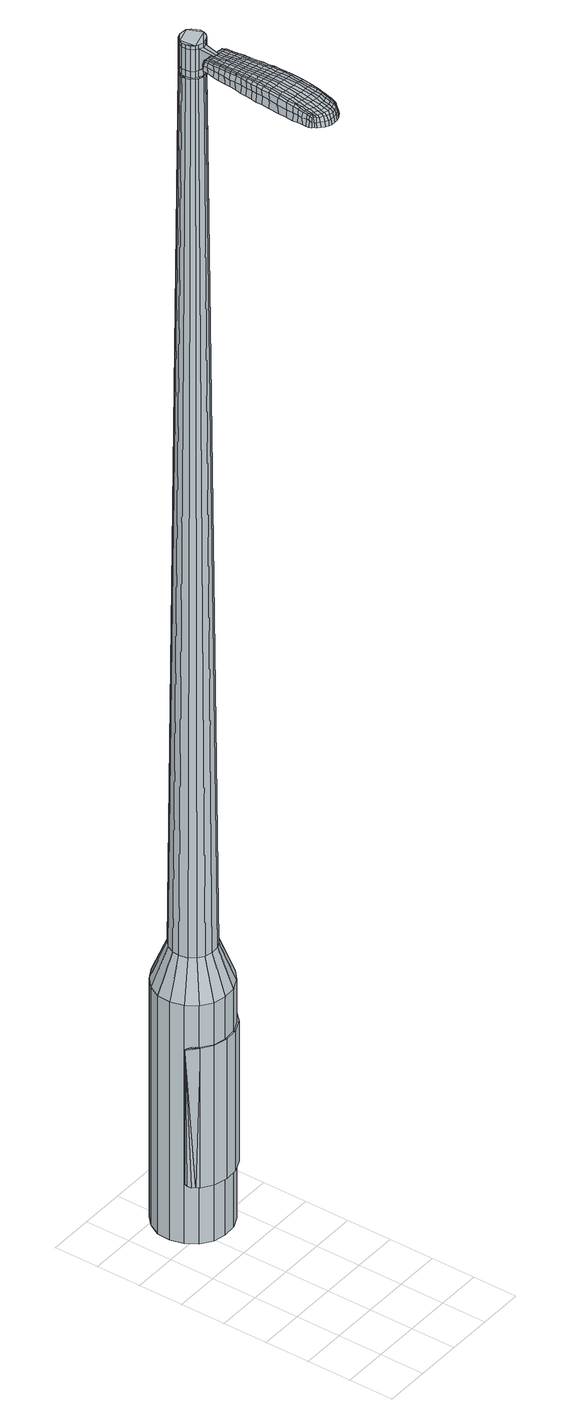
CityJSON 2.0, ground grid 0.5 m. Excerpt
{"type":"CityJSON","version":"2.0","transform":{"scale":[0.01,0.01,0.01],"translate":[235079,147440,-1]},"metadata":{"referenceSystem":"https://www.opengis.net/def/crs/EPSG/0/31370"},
"CityObjects":{
"object1":{"type":"GenericCityObject","attributes":{"cluster":369,"mean_distance_to_centroid":0.287,"new_centroid_x":235079.66,"new_centroid_y":147442.75,"mean_distance_to_camera":7.89,"H1":12.35,"H2":12.32,"Z_final":112.64,"cluster2":-1,"proj_x":235071.1,"proj_y":147441.95,"id_line":97660,"bearing_l":354.66,"distance":8.6,"orientation":"right","G_obj":264.66},"geometry":[{"type":"MultiSurface","lod":"2","boundaries":[[[0,1,2,3]],[[1,4,5,2]],[[4,6,7,5]],[[6,8,9,7]],[[8,10,11,9]],[[10,12,13,11]],[[12,14,15,13]],[[14,16,17,15]],[[16,18,19,17]],[[18,20,21,19]],[[20,22,23,21]],[[22,24,25,23]],[[24,26,27,25]],[[26,28,29,27]],[[28,30,31,29]],[[30,32,33,31]],[[32,34,35,33]],[[34,0,3,35]],[[36,37,38,39]],[[38,40,41,42]],[[41,43,42]],[[42,44,45,46]],[[45,47,46]],[[46,48,49,50]],[[49,51,50]],[[42,46,50,38]],[[50,52,39,38]],[[53,36,39]],[[2,5,7,35]],[[7,9,11,15]],[[11,13,15]],[[15,17,19,23]],[[19,21,23]],[[23,25,27,31]],[[27,29,31]],[[15,23,31,7]],[[31,33,35,7]],[[3,2,35]],[[1,0,54,55]],[[0,34,56,54]],[[34,32,57,56]],[[32,30,58,57]],[[30,28,59,58]],[[28,26,60,59]],[[26,24,61,60]],[[24,22,62,61]],[[22,20,63,62]],[[20,18,64,63]],[[18,16,65,64]],[[16,14,66,65]],[[14,12,67,66]],[[12,10,68,67]],[[10,8,69,68]],[[8,6,70,69]],[[6,4,71,70]],[[4,1,55,71]],[[55,54,72,73]],[[54,56,74,72]],[[56,57,75,74]],[[57,58,76,75]],[[58,59,77,76]],[[59,60,78,77]],[[60,61,79,78]],[[61,62,80,79]],[[62,63,81,80]],[[63,64,82,81]],[[64,65,83,82]],[[65,66,84,83]],[[66,67,85,84]],[[67,68,86,85]],[[68,69,87,86]],[[69,70,88,87]],[[70,71,89,88]],[[71,55,73,89]],[[90,91,92,93]],[[94,95,91,90]],[[96,97,95,94]],[[76,98,97,96]],[[77,99,98,76]],[[100,101,99,77]],[[79,102,101,100]],[[103,104,102,79]],[[105,106,104,103]],[[107,108,106,105]],[[109,110,108,107]],[[111,112,110,109]],[[113,114,112,111]],[[115,116,114,113]],[[87,117,116,115]],[[88,118,117,87]],[[119,120,118,88]],[[93,92,120,119]],[[121,122,123,124]],[[125,121,124,126]],[[127,125,126,128]],[[129,127,128,130]],[[131,129,130,132]],[[133,131,132,134]],[[135,133,134,136]],[[137,135,136,138]],[[139,137,138,140]],[[141,139,140,142]],[[143,141,142,144]],[[145,143,144,146]],[[147,145,146,148]],[[149,147,148,150]],[[151,149,150,152]],[[153,151,152,154]],[[73,72,90,93]],[[72,74,94,90]],[[74,75,96,94]],[[75,76,96]],[[78,100,77]],[[78,79,100]],[[80,103,79]],[[80,81,105,103]],[[81,82,107,105]],[[82,83,109,107]],[[83,84,111,109]],[[84,85,113,111]],[[85,86,115,113]],[[86,87,115]],[[89,119,88]],[[89,73,93,119]],[[155,156,92,91]],[[156,157,120,92]],[[157,118,120]],[[158,116,117]],[[158,159,114,116]],[[159,160,112,114]],[[160,161,110,112]],[[161,162,108,110]],[[162,163,106,108]],[[163,164,104,106]],[[164,102,104]],[[165,101,102]],[[165,99,101]],[[166,97,98]],[[166,167,95,97]],[[167,155,91,95]],[[39,52,153,168]],[[156,155,169,154]],[[53,39,168,122]],[[155,167,123,169]],[[36,53,122,121]],[[167,166,124,123]],[[37,36,121,125]],[[166,98,126,124]],[[38,37,125,127]],[[98,99,128,126]],[[40,38,127,129]],[[99,165,130,128]],[[41,40,129,131]],[[165,102,132,130]],[[43,41,131,133]],[[102,164,134,132]],[[42,43,133,135]],[[164,163,136,134]],[[44,42,135,137]],[[163,162,138,136]],[[45,44,137,139]],[[162,161,140,138]],[[47,45,139,141]],[[161,160,142,140]],[[46,47,141,143]],[[160,159,144,142]],[[48,46,143,145]],[[159,158,146,144]],[[49,48,145,147]],[[158,117,148,146]],[[51,49,147,149]],[[117,118,150,148]],[[50,51,149,151]],[[118,157,152,150]],[[52,50,151,153]],[[157,156,154,152]],[[153,154,170,171]],[[154,169,172,170]],[[169,123,173,172]],[[123,122,174,173]],[[122,168,175,174]],[[168,153,171,175]],[[176,177,178,179]],[[180,176,179,181]],[[176,180,182,183]],[[177,176,183,184]],[[185,186,187,188]],[[189,185,188,190]],[[185,189,191,192]],[[186,185,192,193]],[[194,195,196,197]],[[198,194,197,199]],[[194,198,200,201]],[[195,194,201,202]],[[203,204,205,206]],[[207,203,206,208]],[[203,207,209,210]],[[204,203,210,211]],[[212,213,214,215]],[[216,212,215,217]],[[212,216,218,219]],[[213,212,219,220]],[[221,222,223,224]],[[225,221,224,226]],[[221,225,227,228]],[[222,221,228,229]],[[230,231,232,233]],[[222,230,233,223]],[[230,222,229,234]],[[231,230,234,235]],[[236,237,238,239]],[[231,236,239,232]],[[236,231,235,240]],[[237,236,240,241]],[[242,180,181,243]],[[237,242,243,238]],[[242,237,241,244]],[[180,242,244,182]],[[245,246,247,248]],[[249,245,248,250]],[[245,249,251,252]],[[246,245,252,253]],[[254,255,256,257]],[[246,254,257,247]],[[254,246,253,258]],[[255,254,258,259]],[[260,261,262,263]],[[255,260,263,256]],[[260,255,259,264]],[[261,260,264,265]],[[266,267,268,269]],[[261,266,269,262]],[[266,261,265,270]],[[267,266,270,271]],[[272,177,184,273]],[[267,272,273,268]],[[272,267,271,274]],[[177,272,274,178]],[[275,276,277,278]],[[279,275,278,280]],[[275,279,281,282]],[[276,275,282,283]],[[284,285,286,287]],[[276,284,287,277]],[[284,276,283,288]],[[285,284,288,289]],[[290,291,292,293]],[[285,290,293,286]],[[290,285,289,294]],[[291,290,294,295]],[[296,189,190,297]],[[291,296,297,292]],[[296,291,295,298]],[[189,296,298,191]],[[299,300,301,302]],[[303,299,302,304]],[[299,303,305,306]],[[300,299,306,307]],[[308,309,310,311]],[[300,308,311,301]],[[308,300,307,312]],[[309,308,312,313]],[[314,315,316,317]],[[309,314,317,310]],[[314,309,313,318]],[[315,314,318,319]],[[320,321,322,323]],[[315,320,323,316]],[[320,315,319,324]],[[321,320,324,325]],[[326,186,193,327]],[[321,326,327,322]],[[326,321,325,328]],[[186,326,328,187]],[[329,215,214,330]],[[331,329,330,332]],[[329,331,333,334]],[[215,329,334,217]],[[335,331,332,336]],[[337,335,336,338]],[[335,337,339,340]],[[331,335,340,333]],[[341,337,338,342]],[[343,341,342,344]],[[341,343,345,346]],[[337,341,346,339]],[[347,343,344,348]],[[349,347,348,350]],[[347,349,351,352]],[[343,347,352,345]],[[353,349,350,354]],[[204,353,354,205]],[[353,204,211,355]],[[349,353,355,351]],[[356,357,202,201]],[[358,356,201,200]],[[356,358,359,360]],[[357,356,360,361]],[[362,363,361,360]],[[364,362,360,359]],[[362,364,365,366]],[[363,362,366,367]],[[368,369,367,366]],[[370,368,366,365]],[[368,370,371,372]],[[369,368,372,373]],[[374,375,373,372]],[[376,374,372,371]],[[374,376,209,207]],[[375,374,207,208]],[[377,378,379,380]],[[279,377,380,281]],[[377,279,280,381]],[[378,377,381,382]],[[383,198,199,384]],[[378,383,384,379]],[[383,378,382,385]],[[198,383,385,200]],[[386,387,388,389]],[[225,386,389,227]],[[386,225,226,390]],[[387,386,390,391]],[[392,393,394,395]],[[387,392,395,388]],[[392,387,391,396]],[[393,392,396,397]],[[398,195,202,399]],[[393,398,399,394]],[[398,393,397,400]],[[195,398,400,196]],[[401,402,403,404]],[[183,401,404,184]],[[401,183,182,405]],[[402,401,405,406]],[[407,408,409,410]],[[402,407,410,403]],[[407,402,406,411]],[[408,407,411,412]],[[413,206,205,414]],[[408,413,414,409]],[[413,408,412,415]],[[206,413,415,208]],[[416,417,418,419]],[[188,416,419,190]],[[416,188,187,420]],[[417,416,420,421]],[[422,210,209,423]],[[417,422,423,418]],[[422,417,421,424]],[[210,422,424,211]],[[425,426,427,428]],[[303,425,428,305]],[[425,303,304,429]],[[426,425,429,430]],[[431,216,217,432]],[[426,431,432,427]],[[431,426,430,433]],[[216,431,433,218]],[[434,435,436,437]],[[249,434,437,251]],[[434,249,250,438]],[[435,434,438,439]],[[440,441,442,443]],[[435,440,443,436]],[[440,435,439,444]],[[441,440,444,445]],[[446,213,220,447]],[[441,446,447,442]],[[446,441,445,448]],[[213,446,448,214]],[[449,450,439,438]],[[248,449,438,250]],[[449,248,247,451]],[[450,449,451,452]],[[453,454,445,444]],[[450,453,444,439]],[[453,450,452,455]],[[454,453,455,456]],[[457,330,214,448]],[[454,457,448,445]],[[457,454,456,458]],[[330,457,458,332]],[[459,460,461,462]],[[306,459,462,307]],[[459,306,305,428]],[[460,459,428,427]],[[463,334,333,464]],[[460,463,464,461]],[[463,460,427,432]],[[334,463,432,217]],[[465,466,452,451]],[[257,465,451,247]],[[465,257,256,467]],[[466,465,467,468]],[[469,470,456,455]],[[466,469,455,452]],[[469,466,468,471]],[[470,469,471,472]],[[473,336,332,458]],[[470,473,458,456]],[[473,470,472,474]],[[336,473,474,338]],[[475,476,477,478]],[[312,475,478,313]],[[475,312,307,462]],[[476,475,462,461]],[[479,340,339,480]],[[476,479,480,477]],[[479,476,461,464]],[[340,479,464,333]],[[481,482,468,467]],[[263,481,467,256]],[[481,263,262,483]],[[482,481,483,484]],[[485,486,472,471]],[[482,485,471,468]],[[485,482,484,487]],[[486,485,487,488]],[[489,342,338,474]],[[486,489,474,472]],[[489,486,488,490]],[[342,489,490,344]],[[491,492,493,494]],[[318,491,494,319]],[[491,318,313,478]],[[492,491,478,477]],[[495,346,345,496]],[[492,495,496,493]],[[495,492,477,480]],[[346,495,480,339]],[[497,498,484,483]],[[269,497,483,262]],[[497,269,268,499]],[[498,497,499,500]],[[501,502,488,487]],[[498,501,487,484]],[[501,498,500,503]],[[502,501,503,504]],[[505,348,344,490]],[[502,505,490,488]],[[505,502,504,506]],[[348,505,506,350]],[[507,508,509,510]],[[324,507,510,325]],[[507,324,319,494]],[[508,507,494,493]],[[511,352,351,512]],[[508,511,512,509]],[[511,508,493,496]],[[352,511,496,345]],[[513,514,500,499]],[[273,513,499,268]],[[513,273,184,404]],[[514,513,404,403]],[[515,516,504,503]],[[514,515,503,500]],[[515,514,403,410]],[[516,515,410,409]],[[517,354,350,506]],[[516,517,506,504]],[[517,516,409,414]],[[354,517,414,205]],[[518,519,421,420]],[[328,518,420,187]],[[518,328,325,510]],[[519,518,510,509]],[[520,355,211,424]],[[519,520,424,421]],[[520,519,509,512]],[[355,520,512,351]],[[521,522,382,381]],[[278,521,381,280]],[[521,278,277,523]],[[522,521,523,524]],[[525,358,200,385]],[[522,525,385,382]],[[525,522,524,526]],[[358,525,526,359]],[[527,528,529,530]],[[228,527,530,229]],[[527,228,227,389]],[[528,527,389,388]],[[531,532,533,534]],[[528,531,534,529]],[[531,528,388,395]],[[532,531,395,394]],[[535,357,361,536]],[[532,535,536,533]],[[535,532,394,399]],[[357,535,399,202]],[[537,538,524,523]],[[287,537,523,277]],[[537,287,286,539]],[[538,537,539,540]],[[541,364,359,526]],[[538,541,526,524]],[[541,538,540,542]],[[364,541,542,365]],[[543,544,545,546]],[[234,543,546,235]],[[543,234,229,530]],[[544,543,530,529]],[[547,548,549,550]],[[544,547,550,545]],[[547,544,529,534]],[[548,547,534,533]],[[551,363,367,552]],[[548,551,552,549]],[[551,548,533,536]],[[363,551,536,361]],[[553,554,540,539]],[[293,553,539,286]],[[553,293,292,555]],[[554,553,555,556]],[[557,370,365,542]],[[554,557,542,540]],[[557,554,556,558]],[[370,557,558,371]],[[559,560,561,562]],[[240,559,562,241]],[[559,240,235,546]],[[560,559,546,545]],[[563,564,565,566]],[[560,563,566,561]],[[563,560,545,550]],[[564,563,550,549]],[[567,369,373,568]],[[564,567,568,565]],[[567,564,549,552]],[[369,567,552,367]],[[569,570,556,555]],[[297,569,555,292]],[[569,297,190,419]],[[570,569,419,418]],[[571,376,371,558]],[[570,571,558,556]],[[571,570,418,423]],[[376,571,423,209]],[[572,573,406,405]],[[244,572,405,182]],[[572,244,241,562]],[[573,572,562,561]],[[574,575,412,411]],[[573,574,411,406]],[[574,573,561,566]],[[575,574,566,565]],[[576,375,208,415]],[[575,576,415,412]],[[576,575,565,568]],[[375,576,568,373]],[[577,578,579,580]],[[580,579,581,582]],[[583,581,579,584]],[[584,579,578,585]],[[586,587,588,589]],[[589,588,590,591]],[[592,590,588,593]],[[593,588,587,594]],[[595,596,597,598]],[[598,597,599,600]],[[601,599,597,602]],[[602,597,596,603]],[[604,605,606,607]],[[607,606,608,609]],[[610,608,606,611]],[[611,606,605,612]],[[613,614,615,616]],[[616,615,617,618]],[[619,617,615,620]],[[620,615,614,621]],[[622,623,624,625]],[[625,624,626,627]],[[628,626,624,629]],[[629,624,623,630]],[[631,632,633,634]],[[634,633,623,622]],[[630,623,633,635]],[[635,633,632,636]],[[637,638,639,640]],[[640,639,632,631]],[[636,632,639,641]],[[641,639,638,642]],[[582,581,643,644]],[[644,643,638,637]],[[642,638,643,645]],[[645,643,581,583]],[[646,647,648,649]],[[649,648,650,651]],[[652,650,648,653]],[[653,648,647,654]],[[655,656,657,658]],[[658,657,647,646]],[[654,647,657,659]],[[659,657,656,660]],[[661,662,663,664]],[[664,663,656,655]],[[660,656,663,665]],[[665,663,662,666]],[[667,668,669,670]],[[670,669,662,661]],[[666,662,669,671]],[[671,669,668,672]],[[585,578,673,674]],[[674,673,668,667]],[[672,668,673,675]],[[675,673,578,577]],[[676,677,678,679]],[[679,678,680,681]],[[682,680,678,683]],[[683,678,677,684]],[[685,686,687,688]],[[688,687,677,676]],[[684,677,687,689]],[[689,687,686,690]],[[691,692,693,694]],[[694,693,686,685]],[[690,686,693,695]],[[695,693,692,696]],[[591,590,697,698]],[[698,697,692,691]],[[696,692,697,699]],[[699,697,590,592]],[[700,701,702,703]],[[703,702,704,705]],[[706,704,702,707]],[[707,702,701,708]],[[709,710,711,712]],[[712,711,701,700]],[[708,701,711,713]],[[713,711,710,714]],[[715,716,717,718]],[[718,717,710,709]],[[714,710,717,719]],[[719,717,716,720]],[[721,722,723,724]],[[724,723,716,715]],[[720,716,723,725]],[[725,723,722,726]],[[594,587,727,728]],[[728,727,722,721]],[[726,722,727,729]],[[729,727,587,586]],[[613,616,730,731]],[[731,730,732,733]],[[734,732,730,735]],[[735,730,616,618]],[[733,732,736,737]],[[737,736,738,739]],[[740,738,736,741]],[[741,736,732,734]],[[739,738,742,743]],[[743,742,744,745]],[[746,744,742,747]],[[747,742,738,740]],[[745,744,748,749]],[[749,748,750,751]],[[752,750,748,753]],[[753,748,744,746]],[[751,750,754,755]],[[755,754,605,604]],[[612,605,754,756]],[[756,754,750,752]],[[603,757,758,602]],[[602,758,759,601]],[[760,759,758,761]],[[761,758,757,762]],[[762,763,764,761]],[[761,764,765,760]],[[766,765,764,767]],[[767,764,763,768]],[[768,769,770,767]],[[767,770,771,766]],[[772,771,770,773]],[[773,770,769,774]],[[774,775,776,773]],[[773,776,777,772]],[[610,777,776,608]],[[608,776,775,609]],[[778,779,780,781]],[[781,780,680,682]],[[681,680,780,782]],[[782,780,779,783]],[[600,599,784,785]],[[785,784,779,778]],[[783,779,784,786]],[[786,784,599,601]],[[787,788,789,790]],[[790,789,626,628]],[[627,626,789,791]],[[791,789,788,792]],[[793,794,795,796]],[[796,795,788,787]],[[792,788,795,797]],[[797,795,794,798]],[[603,596,799,800]],[[800,799,794,793]],[[798,794,799,801]],[[801,799,596,595]],[[802,803,804,805]],[[805,804,584,585]],[[583,584,804,806]],[[806,804,803,807]],[[808,809,810,811]],[[811,810,803,802]],[[807,803,810,812]],[[812,810,809,813]],[[604,607,814,815]],[[815,814,809,808]],[[813,809,814,816]],[[816,814,607,609]],[[817,818,819,820]],[[820,819,589,591]],[[586,589,819,821]],[[821,819,818,822]],[[610,611,823,824]],[[824,823,818,817]],[[822,818,823,825]],[[825,823,611,612]],[[826,827,828,829]],[[829,828,704,706]],[[705,704,828,830]],[[830,828,827,831]],[[618,617,832,833]],[[833,832,827,826]],[[831,827,832,834]],[[834,832,617,619]],[[835,836,837,652]],[[837,650,652]],[[651,650,837,838]],[[837,836,838]],[[839,840,841,842]],[[842,841,836,835]],[[838,836,841,843]],[[843,841,840,844]],[[621,614,845,846]],[[846,845,840,839]],[[844,840,845,847]],[[847,845,614,613]],[[848,849,838]],[[838,849,649,651]],[[646,649,849,850]],[[850,849,848,851]],[[844,852,853,843]],[[843,853,848,838]],[[851,848,853,854]],[[854,853,852,855]],[[613,731,856,847]],[[847,856,852,844]],[[855,852,856,857]],[[857,856,731,733]],[[858,859,860,861]],[[861,860,707,708]],[[706,707,860,829]],[[829,860,859,826]],[[734,735,862,863]],[[863,862,859,858]],[[826,859,862,833]],[[833,862,735,618]],[[851,864,865,850]],[[850,865,658,646]],[[655,658,865,866]],[[866,865,864,867]],[[855,868,869,854]],[[854,869,864,851]],[[867,864,869,870]],[[870,869,868,871]],[[733,737,872,857]],[[857,872,868,855]],[[871,868,872,873]],[[873,872,737,739]],[[874,875,876,877]],[[877,876,713,714]],[[708,713,876,861]],[[861,876,875,858]],[[740,741,878,879]],[[879,878,875,874]],[[858,875,878,863]],[[863,878,741,734]],[[867,880,881,866]],[[866,881,664,655]],[[661,664,881,882]],[[882,881,880,883]],[[871,884,885,870]],[[870,885,880,867]],[[883,880,885,886]],[[886,885,884,887]],[[739,743,888,873]],[[873,888,884,871]],[[887,884,888,889]],[[889,888,743,745]],[[890,891,892,893]],[[893,892,719,720]],[[714,719,892,877]],[[877,892,891,874]],[[746,747,894,895]],[[895,894,891,890]],[[874,891,894,879]],[[879,894,747,740]],[[883,896,897,882]],[[882,897,670,661]],[[667,670,897,898]],[[898,897,896,899]],[[887,900,901,886]],[[886,901,896,883]],[[899,896,901,902]],[[902,901,900,903]],[[745,749,904,889]],[[889,904,900,887]],[[903,900,904,905]],[[905,904,749,751]],[[906,907,908,909]],[[909,908,725,726]],[[720,725,908,893]],[[893,908,907,890]],[[752,753,910,911]],[[911,910,907,906]],[[890,907,910,895]],[[895,910,753,746]],[[899,912,913,898]],[[898,913,674,667]],[[585,674,913,805]],[[805,913,912,802]],[[903,914,915,902]],[[902,915,912,899]],[[802,912,915,811]],[[811,915,914,808]],[[751,755,916,905]],[[905,916,914,903]],[[808,914,916,815]],[[815,916,755,604]],[[822,917,918,821]],[[821,918,729,586]],[[726,729,918,909]],[[909,918,917,906]],[[612,756,919,825]],[[825,919,917,822]],[[906,917,919,911]],[[911,919,756,752]],[[783,920,921,782]],[[782,921,679,681]],[[676,679,921,922]],[[922,921,920,923]],[[601,759,924,786]],[[786,924,920,783]],[[923,920,924,925]],[[925,924,759,760]],[[926,927,928,929]],[[929,928,629,630]],[[628,629,928,790]],[[790,928,927,787]],[[930,931,932,933]],[[933,932,927,926]],[[787,927,932,796]],[[796,932,931,793]],[[762,757,934,935]],[[935,934,931,930]],[[793,931,934,800]],[[800,934,757,603]],[[923,936,937,922]],[[922,937,688,676]],[[685,688,937,938]],[[938,937,936,939]],[[760,765,940,925]],[[925,940,936,923]],[[939,936,940,941]],[[941,940,765,766]],[[942,943,944,945]],[[945,944,635,636]],[[630,635,944,929]],[[929,944,943,926]],[[946,947,948,949]],[[949,948,943,942]],[[926,943,948,933]],[[933,948,947,930]],[[768,763,950,951]],[[951,950,947,946]],[[930,947,950,935]],[[935,950,763,762]],[[939,952,953,938]],[[938,953,694,685]],[[691,694,953,954]],[[954,953,952,955]],[[766,771,956,941]],[[941,956,952,939]],[[955,952,956,957]],[[957,956,771,772]],[[958,959,960,961]],[[961,960,641,642]],[[636,641,960,945]],[[945,960,959,942]],[[962,963,964,965]],[[965,964,959,958]],[[942,959,964,949]],[[949,964,963,946]],[[774,769,966,967]],[[967,966,963,962]],[[946,963,966,951]],[[951,966,769,768]],[[955,968,969,954]],[[954,969,698,691]],[[591,698,969,820]],[[820,969,968,817]],[[772,777,970,957]],[[957,970,968,955]],[[817,968,970,824]],[[824,970,777,610]],[[807,971,972,806]],[[806,972,645,583]],[[642,645,972,961]],[[961,972,971,958]],[[813,973,974,812]],[[812,974,971,807]],[[958,971,974,965]],[[965,974,973,962]],[[609,775,975,816]],[[816,975,973,813]],[[962,973,975,967]],[[967,975,775,774]],[[577,580,179,178]],[[580,582,181,179]],[[592,593,192,191]],[[593,594,193,192]],[[595,598,197,196]],[[598,600,199,197]],[[619,620,219,218]],[[620,621,220,219]],[[622,625,224,223]],[[625,627,226,224]],[[631,634,233,232]],[[634,622,223,233]],[[637,640,239,238]],[[640,631,232,239]],[[582,644,243,181]],[[644,637,238,243]],[[652,653,252,251]],[[653,654,253,252]],[[654,659,258,253]],[[659,660,259,258]],[[660,665,264,259]],[[665,666,265,264]],[[666,671,270,265]],[[671,672,271,270]],[[672,675,274,271]],[[675,577,178,274]],[[682,683,282,281]],[[683,684,283,282]],[[684,689,288,283]],[[689,690,289,288]],[[690,695,294,289]],[[695,696,295,294]],[[696,699,298,295]],[[699,592,191,298]],[[700,703,302,301]],[[703,705,304,302]],[[709,712,311,310]],[[712,700,301,311]],[[715,718,317,316]],[[718,709,310,317]],[[721,724,323,322]],[[724,715,316,323]],[[594,728,327,193]],[[728,721,322,327]],[[778,781,380,379]],[[781,682,281,380]],[[600,785,384,199]],[[785,778,379,384]],[[627,791,390,226]],[[791,792,391,390]],[[792,797,396,391]],[[797,798,397,396]],[[798,801,400,397]],[[801,595,196,400]],[[705,830,429,304]],[[830,831,430,429]],[[831,834,433,430]],[[834,619,218,433]],[[835,652,437,436]],[[652,251,437]],[[839,842,443,442]],[[842,835,436,443]],[[621,846,447,220]],[[846,839,442,447]],[[976,977,978,979]],[[980,981,979,978]],[[982,983,984,985]],[[986,987,988,989]],[[977,990,991,978]],[[992,980,978,991]],[[993,982,985,994]],[[995,996,987,986]],[[990,997,998,991]],[[998,999,992,991]],[[1000,993,994,1001]],[[1002,996,995,1003]],[[997,1004,1005,998]],[[1005,1006,999,998]],[[1007,1000,1001,1008]],[[1009,1002,1003,1010]],[[1011,1012,1013,1014]],[[1015,1016,1012,1011]],[[1015,1017,1018,1016]],[[1017,1019,1020,1018]],[[1021,1022,1023,1024]],[[1025,1026,1022,1021]],[[1027,1028,1026,1025]],[[1029,1030,1028,1027]],[[1024,1013,1012,1021]],[[1021,1012,1016,1025]],[[1016,1018,1027,1025]],[[1018,1020,1029,1027]],[[985,984,981,980]],[[994,985,980,992]],[[999,1001,994,992]],[[1006,1008,1001,999]],[[986,989,983,982]],[[995,986,982,993]],[[1003,995,993,1000]],[[1010,1003,1000,1007]],[[987,1011,1014,988]],[[996,1015,1011,987]],[[1017,1015,996,1002]],[[1019,1017,1002,1009]],[[1031,1032,1033,1034]],[[1033,1035,1036,1037]],[[1033,1037,1038,1039]],[[1033,1039,1034]],[[1040,1031,1034,1041]],[[1042,1041,1034,1043]],[[1044,1043,1034]],[[1045,1033,1032,1046]],[[1047,1045,1046,1048]],[[1049,1047,1048,1050]],[[1051,1049,1050,1052]],[[1053,1051,1052,1054]],[[1054,1055,1056,1057]],[[1054,1057,1058,1059]],[[1054,1059,1060,1061]],[[1060,1062,1063,1064]],[[1060,1064,1065,1066]],[[1060,1066,1061]],[[1054,1061,1053]],[[1067,1068,1032,1031]],[[1069,1070,1035,1033]],[[1071,1072,1044,1034]],[[1068,1073,1046,1032]],[[1074,1069,1033,1045]],[[1073,1075,1048,1046]],[[1076,1074,1045,1047]],[[1075,1077,1050,1048]],[[1078,1076,1047,1049]],[[1077,1079,1052,1050]],[[1080,1078,1049,1051]],[[1079,1081,1054,1052]],[[1082,1080,1051,1053]],[[1081,1083,1055,1054]],[[1084,1085,1062,1060]],[[1086,1082,1053,1061]],[[1056,1055,1083,1087]],[[1057,1056,1087,1088]],[[1058,1057,1088,1089]],[[1059,1058,1089,1090]],[[1060,1059,1090,1084]],[[1091,1067,1031,1040]],[[1092,1091,1040,1041]],[[1093,1092,1041,1042]],[[1094,1093,1042,1043]],[[1072,1094,1043,1044]],[[1036,1035,1070,1095]],[[1063,1062,1085,1096]],[[1037,1036,1095,1097]],[[1038,1037,1097,1098]],[[1039,1038,1098,1099]],[[1034,1039,1099,1071]],[[1064,1063,1096,1100]],[[1065,1064,1100,1101]],[[1066,1065,1101,1102]],[[1061,1066,1102,1086]]]}]}
},
"vertices":[
[63,231,384],[49,234,384],[49,234,96],[63,231,96],[37,243,384],[37,243,96],[29,255,384],[29,255,96],[25,269,384],[25,269,96],[26,284,384],[26,284,96],[33,297,384],[33,297,96],[43,307,384],[43,307,96],[56,314,384],[56,314,96],[71,315,384],[71,315,96],[85,311,384],[85,311,96],[97,302,384],[97,302,96],[106,290,384],[106,290,96],[109,276,384],[109,276,96],[108,261,384],[108,261,96],[102,248,384],[102,248,96],[91,238,384],[91,238,96],[78,232,384],[78,232,96],[75,262,1524],[78,265,1524],[80,269,1524],[66,259,1524],[81,274,1524],[79,278,1524],[73,285,1524],[77,282,1524],[68,286,1524],[64,286,1524],[56,280,1524],[59,284,1524],[54,276,1524],[54,272,1524],[58,263,1524],[55,267,1524],[61,261,1524],[71,260,1524],[65,248,429],[56,250,429],[74,248,429],[81,252,429],[88,258,429],[91,266,429],[92,275,429],[90,283,429],[85,290,429],[78,295,429],[69,298,429],[61,297,429],[53,293,429],[47,287,429],[43,279,429],[42,271,429],[44,262,429],[49,255,429],[66,259,1483],[61,261,1483],[71,260,1483],[75,262,1483],[78,265,1483],[80,269,1483],[81,274,1483],[79,278,1483],[77,282,1483],[73,285,1483],[68,286,1483],[64,286,1483],[59,284,1483],[56,280,1483],[54,276,1483],[54,272,1483],[55,267,1483],[58,263,1483],[66,260,1483],[66,260,1485],[62,261,1485],[62,261,1483],[70,260,1483],[70,260,1485],[74,262,1483],[74,262,1485],[78,265,1485],[80,269,1485],[80,274,1483],[80,274,1485],[79,278,1485],[76,282,1483],[76,282,1485],[73,284,1483],[73,284,1485],[68,285,1483],[68,285,1485],[64,285,1483],[64,285,1485],[60,283,1483],[60,283,1485],[57,280,1483],[57,280,1485],[55,276,1483],[55,276,1485],[54,272,1485],[55,267,1485],[58,264,1483],[58,264,1485],[75,262,1519],[71,260,1519],[71,260,1493],[75,262,1493],[78,265,1519],[78,265,1493],[80,269,1519],[80,269,1493],[81,274,1519],[81,274,1493],[79,278,1519],[79,278,1493],[77,282,1519],[77,282,1493],[73,285,1519],[73,285,1493],[68,286,1519],[68,286,1493],[64,286,1519],[64,286,1493],[59,284,1519],[59,284,1493],[56,280,1519],[56,280,1493],[54,276,1519],[54,276,1493],[54,272,1519],[54,272,1493],[55,267,1519],[55,267,1493],[58,263,1519],[58,263,1493],[61,261,1519],[61,261,1493],[66,259,1485],[61,261,1485],[58,263,1485],[54,276,1485],[56,280,1485],[59,284,1485],[64,286,1485],[68,286,1485],[73,285,1485],[77,282,1485],[81,274,1485],[75,262,1485],[71,260,1485],[66,259,1519],[66,259,1493],[61,241,1513],[61,241,1518],[64,241,1513],[67,240,1513],[67,240,1518],[64,241,1518],[38,169,1519],[39,176,1518],[37,175,1509],[36,168,1510],[37,160,1519],[35,159,1510],[38,161,1526],[39,170,1525],[40,177,1525],[76,165,1519],[77,172,1518],[75,173,1525],[75,166,1525],[76,156,1519],[74,157,1526],[77,155,1510],[78,163,1510],[78,171,1509],[52,94,1519],[48,94,1519],[48,93,1513],[52,93,1513],[56,94,1519],[56,93,1513],[56,96,1524],[52,95,1524],[48,96,1524],[59,167,1530],[59,175,1529],[56,175,1529],[55,168,1530],[58,158,1531],[54,158,1531],[62,158,1530],[62,167,1530],[63,174,1529],[66,248,1512],[63,248,1512],[63,247,1517],[66,246,1517],[69,247,1512],[69,246,1517],[69,246,1506],[66,247,1506],[63,247,1506],[34,110,1519],[34,113,1519],[32,112,1512],[32,109,1512],[34,107,1518],[33,106,1512],[35,108,1522],[35,110,1523],[35,113,1524],[33,118,1519],[34,123,1519],[32,122,1512],[32,117,1512],[35,118,1524],[35,124,1525],[34,129,1519],[34,137,1519],[33,136,1511],[32,128,1511],[35,130,1526],[36,138,1526],[35,149,1519],[34,147,1510],[37,149,1526],[49,242,1513],[48,234,1513],[49,235,1518],[50,242,1517],[50,247,1512],[51,246,1516],[49,247,1506],[48,241,1507],[46,233,1507],[47,227,1514],[45,219,1515],[47,220,1520],[48,227,1519],[45,226,1507],[44,218,1507],[44,212,1515],[43,205,1516],[45,205,1522],[46,213,1521],[43,211,1508],[42,204,1508],[42,197,1517],[41,190,1517],[42,191,1524],[44,198,1523],[40,196,1508],[39,189,1509],[40,183,1518],[41,184,1524],[38,182,1509],[69,106,1519],[70,109,1519],[69,109,1524],[68,106,1523],[68,103,1518],[68,104,1522],[69,102,1512],[70,104,1512],[71,108,1512],[71,114,1519],[72,119,1519],[71,120,1525],[70,114,1524],[72,112,1512],[73,118,1512],[73,125,1519],[74,133,1519],[72,134,1526],[71,126,1526],[74,124,1511],[75,132,1511],[75,145,1519],[73,146,1526],[76,143,1510],[79,239,1513],[79,231,1513],[80,230,1507],[80,238,1507],[79,244,1512],[80,243,1506],[78,244,1516],[78,240,1517],[78,232,1518],[79,224,1514],[78,216,1515],[79,215,1507],[80,223,1507],[77,225,1519],[77,217,1520],[78,209,1515],[78,201,1516],[79,200,1508],[79,207,1508],[77,210,1521],[76,202,1522],[77,194,1517],[77,187,1517],[79,185,1509],[79,193,1508],[76,195,1523],[76,188,1524],[77,179,1518],[78,178,1509],[75,180,1524],[65,241,1519],[63,241,1519],[65,234,1520],[62,234,1520],[68,233,1520],[68,241,1519],[64,226,1522],[61,226,1522],[63,219,1523],[61,219,1523],[66,219,1523],[67,226,1521],[63,211,1524],[60,212,1524],[62,204,1525],[59,204,1525],[65,204,1525],[66,211,1524],[61,197,1526],[58,197,1526],[61,189,1527],[58,190,1527],[64,189,1527],[65,196,1526],[60,182,1528],[57,182,1528],[64,182,1528],[52,98,1527],[49,98,1527],[56,99,1526],[57,103,1527],[53,103,1528],[49,103,1528],[53,109,1529],[50,109,1529],[57,109,1528],[58,116,1530],[54,116,1530],[50,117,1530],[55,123,1531],[51,124,1531],[59,124,1530],[60,133,1531],[56,133,1531],[52,133,1531],[57,145,1531],[53,146,1531],[61,145,1531],[67,101,1518],[65,99,1519],[66,98,1513],[68,100,1513],[67,103,1523],[64,101,1523],[61,96,1519],[61,95,1513],[61,98,1524],[35,105,1518],[36,103,1518],[37,104,1523],[36,106,1523],[34,104,1513],[35,102,1513],[38,100,1519],[41,97,1519],[42,99,1524],[39,101,1523],[38,99,1513],[41,96,1513],[45,95,1519],[45,97,1524],[44,94,1513],[41,170,1528],[43,169,1528],[44,176,1528],[42,177,1527],[40,161,1528],[42,161,1529],[46,169,1529],[49,168,1530],[50,176,1529],[47,176,1528],[45,160,1529],[48,159,1530],[52,168,1530],[53,175,1529],[51,159,1531],[73,166,1528],[71,166,1529],[70,158,1529],[73,158,1528],[74,174,1527],[71,174,1528],[67,167,1529],[66,158,1530],[67,174,1528],[78,246,1512],[76,247,1512],[75,245,1517],[77,245,1517],[79,246,1506],[77,246,1506],[73,247,1512],[72,246,1517],[73,246,1506],[51,249,1512],[53,249,1512],[52,248,1506],[50,248,1506],[52,248,1517],[53,248,1517],[55,249,1512],[58,248,1512],[57,248,1506],[55,248,1506],[56,247,1517],[58,247,1517],[61,248,1512],[60,247,1506],[61,247,1517],[51,242,1519],[53,242,1519],[50,235,1520],[52,235,1520],[55,242,1519],[58,242,1519],[54,235,1520],[57,234,1520],[60,242,1519],[59,234,1520],[77,240,1519],[75,240,1519],[74,233,1520],[76,232,1520],[72,240,1519],[71,233,1520],[49,228,1521],[51,227,1521],[48,220,1522],[50,220,1522],[53,227,1521],[56,227,1521],[52,220,1522],[55,220,1523],[59,227,1522],[58,219,1523],[76,225,1521],[74,225,1521],[74,218,1522],[76,218,1522],[71,226,1521],[70,218,1522],[47,213,1523],[49,213,1523],[46,206,1524],[48,205,1524],[51,213,1523],[54,212,1524],[50,205,1525],[53,205,1525],[57,212,1524],[56,205,1525],[75,210,1523],[73,210,1523],[73,203,1524],[75,203,1524],[70,211,1524],[69,203,1525],[45,198,1525],[47,198,1525],[44,191,1526],[46,191,1526],[49,198,1526],[52,198,1526],[48,191,1527],[52,190,1527],[55,197,1526],[55,190,1527],[75,195,1525],[72,196,1525],[72,188,1526],[74,188,1526],[69,196,1526],[68,189,1527],[43,184,1527],[45,184,1527],[48,183,1527],[51,183,1528],[54,183,1528],[74,181,1527],[72,181,1527],[68,181,1528],[67,105,1525],[65,103,1525],[67,108,1526],[65,107,1526],[61,101,1526],[61,105,1527],[36,109,1525],[37,106,1525],[37,110,1526],[36,112,1525],[39,104,1525],[42,101,1526],[42,106,1527],[39,108,1526],[45,100,1526],[45,104,1527],[68,114,1526],[66,112,1527],[69,120,1527],[67,119,1528],[62,111,1528],[63,117,1529],[36,117,1526],[37,116,1527],[38,122,1528],[36,123,1527],[40,114,1527],[43,112,1528],[43,119,1529],[40,120,1528],[46,110,1528],[47,117,1530],[70,126,1528],[68,125,1529],[71,134,1528],[68,133,1529],[64,124,1529],[64,133,1530],[37,129,1528],[38,128,1528],[39,137,1529],[37,137,1528],[41,127,1529],[44,126,1530],[45,134,1530],[42,135,1530],[47,125,1530],[48,134,1531],[72,146,1529],[69,145,1529],[65,145,1530],[39,149,1528],[40,149,1529],[43,148,1530],[46,147,1530],[50,146,1531],[39,174,1509],[41,175,1518],[40,168,1518],[38,167,1509],[39,160,1519],[37,159,1510],[40,161,1525],[41,169,1525],[42,176,1525],[73,173,1525],[75,172,1518],[74,165,1518],[73,166,1525],[74,156,1519],[72,157,1525],[75,155,1510],[76,164,1509],[76,171,1509],[48,95,1513],[49,96,1519],[52,96,1519],[52,95,1513],[55,96,1519],[56,95,1513],[55,98,1524],[52,97,1524],[49,98,1524],[56,174,1528],[59,174,1528],[59,167,1529],[55,167,1529],[58,158,1529],[55,158,1529],[61,158,1529],[62,167,1529],[63,174,1528],[63,245,1516],[63,246,1512],[66,245,1512],[66,245,1516],[69,245,1512],[68,244,1516],[69,244,1506],[66,245,1506],[63,245,1506],[34,112,1512],[35,113,1519],[36,110,1518],[34,109,1512],[36,108,1518],[35,107,1512],[37,108,1522],[37,110,1523],[37,113,1523],[34,122,1512],[36,123,1519],[35,118,1519],[34,117,1512],[37,118,1524],[37,124,1525],[35,136,1511],[36,137,1519],[36,129,1519],[34,128,1511],[37,130,1525],[38,138,1526],[37,148,1519],[36,147,1510],[39,149,1526],[51,234,1518],[50,234,1513],[51,241,1513],[52,242,1517],[52,246,1512],[52,245,1515],[51,246,1506],[50,240,1506],[48,233,1507],[49,220,1520],[47,219,1514],[48,226,1514],[50,227,1519],[47,226,1507],[46,218,1507],[46,205,1522],[45,204,1516],[46,212,1515],[48,212,1521],[45,211,1508],[43,203,1508],[44,190,1523],[43,190,1517],[44,197,1516],[45,198,1522],[42,196,1508],[41,189,1508],[42,183,1517],[43,183,1524],[40,181,1509],[67,110,1523],[68,109,1519],[67,106,1518],[66,107,1523],[67,104,1518],[66,105,1522],[68,103,1512],[68,105,1512],[69,108,1512],[69,120,1525],[70,120,1519],[69,114,1519],[68,115,1524],[70,113,1512],[71,118,1512],[70,134,1526],[72,133,1519],[71,125,1519],[69,126,1525],[72,124,1511],[73,132,1511],[73,145,1519],[71,146,1526],[74,143,1510],[78,230,1507],[77,231,1513],[77,239,1513],[78,238,1506],[77,244,1512],[78,243,1506],[76,243,1515],[76,239,1517],[76,232,1518],[77,215,1507],[76,216,1514],[77,224,1514],[78,223,1507],[75,224,1519],[75,217,1520],[77,200,1508],[76,201,1516],[76,209,1515],[77,207,1508],[75,210,1521],[74,202,1522],[77,185,1508],[75,187,1517],[75,194,1516],[77,193,1508],[74,195,1522],[74,188,1523],[75,179,1517],[76,178,1509],[73,180,1524],[65,240,1518],[63,240,1518],[65,233,1519],[62,233,1519],[67,233,1519],[68,240,1518],[64,226,1520],[61,226,1520],[63,218,1521],[61,218,1521],[66,218,1521],[67,225,1520],[63,211,1523],[60,211,1523],[62,203,1524],[59,204,1524],[65,203,1524],[66,211,1523],[61,196,1525],[58,196,1525],[61,189,1526],[58,189,1526],[64,188,1526],[64,196,1525],[60,181,1527],[57,182,1527],[63,181,1527],[49,100,1526],[52,99,1526],[56,100,1525],[56,104,1526],[53,103,1526],[49,104,1526],[50,110,1528],[53,110,1528],[57,110,1527],[58,117,1528],[54,117,1529],[50,117,1529],[51,124,1530],[55,124,1530],[58,124,1529],[59,133,1530],[55,133,1530],[52,133,1530],[53,146,1530],[57,145,1530],[60,145,1530],[65,100,1513],[64,101,1518],[66,103,1518],[67,102,1512],[65,104,1523],[63,102,1523],[60,98,1519],[60,98,1513],[60,100,1523],[39,105,1523],[38,104,1518],[37,106,1518],[37,107,1523],[35,105,1512],[37,103,1512],[43,100,1523],[43,99,1519],[40,101,1519],[40,103,1523],[39,101,1513],[42,98,1513],[45,97,1519],[46,99,1524],[45,96,1513],[44,176,1527],[44,169,1527],[42,169,1527],[43,176,1526],[41,161,1527],[42,160,1528],[50,175,1528],[49,168,1528],[46,169,1528],[47,176,1527],[45,160,1528],[48,159,1529],[52,168,1529],[53,175,1528],[51,159,1529],[70,158,1528],[70,166,1527],[72,166,1527],[71,158,1527],[72,173,1526],[71,173,1527],[66,166,1528],[66,158,1528],[67,174,1527],[75,244,1516],[76,244,1512],[77,245,1512],[76,244,1516],[78,244,1506],[76,243,1506],[72,245,1512],[72,244,1516],[73,244,1506],[52,246,1506],[53,247,1512],[52,247,1512],[53,246,1516],[57,245,1506],[58,246,1512],[55,246,1512],[54,246,1506],[56,246,1516],[58,245,1516],[60,246,1512],[60,245,1506],[61,245,1516],[53,241,1518],[52,242,1518],[51,234,1519],[52,234,1519],[58,241,1518],[55,241,1518],[54,234,1519],[57,234,1519],[60,241,1518],[59,234,1519],[74,232,1519],[75,239,1518],[76,239,1518],[75,232,1519],[71,239,1518],[71,232,1519],[51,227,1520],[50,227,1520],[49,220,1521],[50,220,1521],[56,226,1520],[53,227,1520],[52,219,1521],[55,219,1521],[59,226,1520],[58,219,1521],[73,217,1521],[74,225,1520],[75,225,1520],[74,217,1521],[70,225,1520],[70,218,1521],[49,212,1522],[48,212,1522],[47,205,1523],[48,205,1523],[54,212,1522],[52,212,1522],[51,205,1523],[53,204,1524],[57,211,1523],[56,204,1524],[72,202,1523],[73,210,1522],[74,210,1522],[74,202,1523],[69,210,1522],[69,203,1523],[47,198,1524],[46,198,1524],[45,190,1525],[46,190,1525],[53,197,1525],[50,197,1524],[49,190,1525],[52,190,1526],[55,197,1525],[55,189,1526],[72,188,1525],[72,195,1524],[73,195,1524],[73,188,1525],[68,195,1524],[68,188,1525],[45,183,1526],[44,183,1526],[51,182,1527],[48,183,1526],[54,182,1527],[71,181,1526],[73,180,1526],[67,181,1526],[64,104,1524],[65,106,1524],[66,109,1525],[64,108,1525],[60,102,1525],[61,105,1525],[38,111,1525],[39,107,1524],[38,109,1524],[37,113,1525],[43,106,1526],[43,102,1525],[40,105,1524],[40,108,1525],[46,101,1525],[46,105,1526],[65,113,1526],[67,114,1526],[68,120,1526],[66,119,1527],[61,111,1526],[62,118,1527],[39,122,1527],[38,116,1526],[38,118,1526],[38,123,1526],[44,119,1528],[43,112,1527],[41,114,1526],[41,121,1527],[47,111,1527],[47,118,1528],[67,125,1527],[69,126,1527],[69,134,1527],[68,134,1528],[63,125,1528],[64,133,1529],[40,137,1528],[39,128,1527],[38,129,1527],[39,137,1527],[45,134,1529],[45,126,1529],[42,127,1528],[42,136,1528],[48,125,1529],[49,134,1530],[69,146,1528],[70,146,1528],[65,145,1529],[41,148,1528],[40,149,1528],[47,147,1529],[44,148,1529],[50,146,1530],[51,246,1508],[57,245,1508],[53,213,1509],[45,214,1509],[51,192,1510],[42,192,1510],[46,152,1512],[37,153,1512],[39,171,1511],[48,170,1511],[45,134,1513],[44,121,1514],[35,122,1514],[35,135,1513],[64,245,1508],[61,212,1509],[59,191,1510],[55,151,1512],[57,169,1511],[54,133,1513],[53,120,1514],[71,244,1508],[69,212,1509],[68,190,1510],[65,151,1512],[66,169,1511],[61,119,1514],[63,133,1513],[78,243,1508],[77,211,1509],[76,189,1510],[74,150,1512],[76,168,1511],[70,118,1514],[72,132,1513],[43,108,1514],[44,103,1514],[37,103,1514],[35,108,1514],[51,107,1514],[51,102,1514],[60,106,1514],[58,101,1514],[68,105,1514],[65,101,1514],[46,98,1515],[49,94,1515],[48,94,1515],[42,98,1515],[50,97,1515],[50,94,1515],[55,97,1515],[51,94,1515],[59,96,1515],[52,94,1515],[104,250,334],[102,246,334],[102,246,165],[109,259,171],[104,250,165],[106,254,165],[107,256,166],[108,258,167],[108,259,169],[106,254,334],[107,256,333],[108,258,332],[108,259,331],[109,259,328],[92,236,165],[92,236,334],[78,230,165],[78,230,334],[63,229,165],[63,229,334],[48,233,165],[48,233,334],[36,241,165],[36,241,334],[34,245,334],[31,248,334],[30,250,333],[29,252,332],[28,253,331],[28,253,328],[34,245,165],[28,253,171],[28,253,169],[29,252,167],[30,250,166],[31,248,165],[101,252,334],[100,248,334],[100,248,165],[101,252,165],[106,261,171],[106,261,328],[90,239,334],[90,239,165],[77,233,334],[77,233,165],[63,232,334],[63,232,165],[50,236,334],[50,236,165],[38,243,334],[38,243,165],[36,247,334],[30,255,328],[30,255,171],[36,247,165],[34,250,334],[32,252,333],[31,254,332],[30,255,331],[103,255,334],[104,257,333],[105,259,332],[106,260,331],[103,255,165],[30,255,169],[104,257,166],[105,259,167],[106,260,169],[31,254,167],[32,252,166],[34,250,165]
]}
